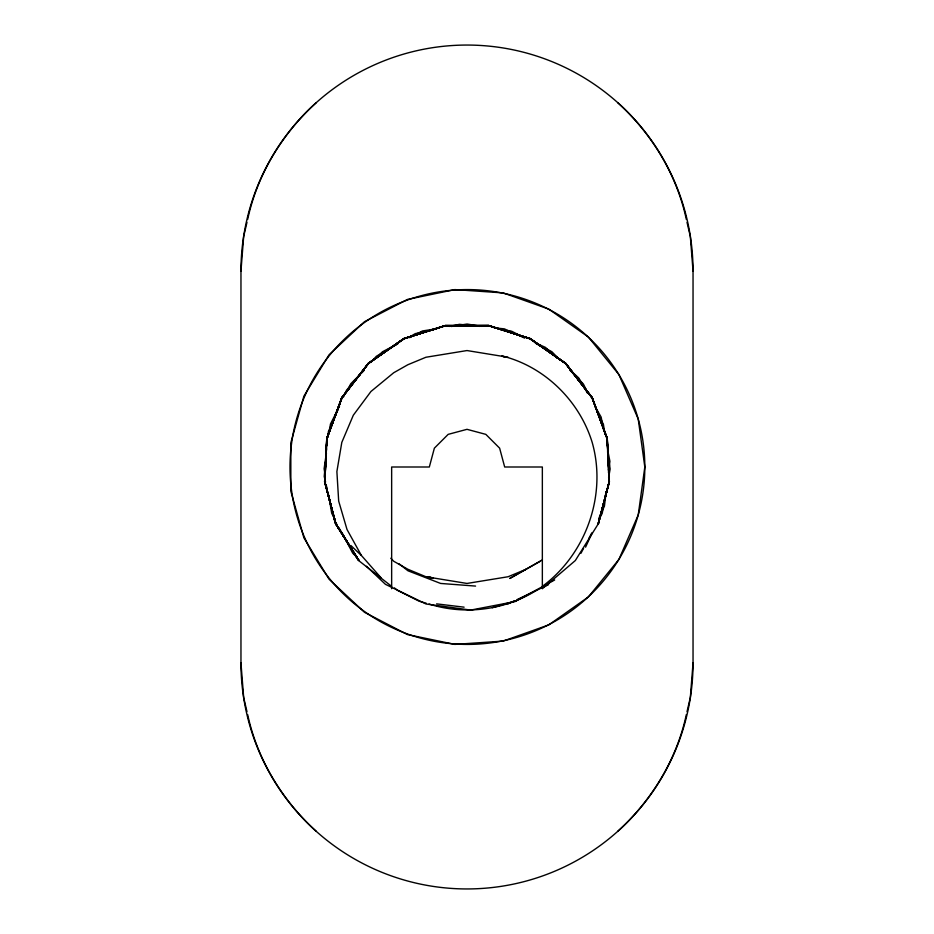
<?xml version="1.0" encoding="UTF-8"?>
<svg xmlns="http://www.w3.org/2000/svg" width="934" height="934" viewBox="0 0 934 934"><rect width="100%" height="100%" fill="white"/><g stroke="black" fill="none" stroke-linecap="round" stroke-linejoin="round"><path stroke-width="1.4" d="M325.476 468.775L324.869 481.781L335.598 523.776L358.749 560.435M325.616 465.891L326.433 448.553L324.647 481.792L335.703 523.705L358.819 560.388L335.785 523.67L324.612 481.781L326.912 438.501L341.961 397.791L368.335 363.373L403.897 338.598L445.284 325.604L488.657 325.627L530.01 338.762L565.735 363.338L592.063 397.767L607.263 438.431L609.33 481.757L598.344 523.729L575.332 560.54L542.35 588.724L542.35 467L504.675 467L499.632 448.168L485.832 434.368L467 429.325L448.168 434.368L434.368 448.168L429.325 467L391.65 467L391.65 588.724M488.669 325.779L445.284 325.604L404.013 338.738L368.276 363.338L341.891 397.744L326.982 438.501L326.596 445.716L326.912 438.431L341.739 397.697L368.358 363.466L403.99 338.68L445.296 325.499L488.645 325.721L530.045 338.715L565.712 363.384L592.156 397.732L607.135 438.431L609.388 481.792L598.25 523.682L609.33 481.757L607.263 438.431L592.168 397.779L565.537 363.536L530.08 338.563L488.704 325.511L445.355 325.744L403.897 338.598L368.463 363.524L341.844 397.779L326.76 438.42L324.81 481.734L335.61 523.787L358.866 560.388M326.468 448.577L324.787 481.792L335.738 523.752L358.656 560.563L391.65 586.365M326.62 445.681L326.982 438.455L341.751 397.697L368.416 363.524L404.013 338.738L445.355 325.674L488.704 325.499L529.987 338.715L565.619 363.501L592.261 397.697L607.042 438.443L607.404 445.67L607.053 438.501L592.063 397.767L565.654 363.384L530.115 338.517M246.985 711.696L243.669 697.535L240.96 662.906L240.96 271.094L243.669 236.465L246.985 222.304M687.015 222.304L690.331 236.465L693.04 271.094L693.04 662.906L690.331 697.535L687.015 711.696M326.386 453.27L324.226 476.445L325.557 482.119M327.869 437.334L328.406 431.543L338.341 408.87M606.189 491.681L604.426 506.135L598.951 518.031M608.489 472.884L609.914 461.326L607.649 449.908M326.351 452.955L324.11 468.81L324.845 473.106M329.609 429.897L330.426 424.141L339.579 405.94M603.994 503.368L602.208 513.396L598.881 519.643M604.765 499.071L606.049 491.914M608.606 477.589L610.147 468.996L609.493 464.677M247.65 219.478C257.235 174.553 282.36 133.387 316.299 102.612M686.35 714.522C676.765 759.447 651.64 800.613 617.701 831.388M609.12 481.769L608.524 468.763L609.178 481.792L598.367 523.776L609.12 481.746L607.228 438.42M598.157 523.694L609.225 481.746L607.007 438.49L592.156 397.732L565.56 363.536L530.022 338.645L488.716 325.592L445.331 325.779L403.932 338.692L368.276 363.349M341.984 397.826L326.818 438.478L324.658 481.769L335.843 523.67L358.761 560.505L335.738 523.752L324.81 481.734L326.76 438.42L341.914 397.826L368.44 363.478L403.873 338.505L445.296 325.709L488.692 325.733L530.103 338.587L565.654 363.384L592.051 397.837M343.595 396.868L346.514 390.202L359.975 374.896M585.583 547.137L592.273 532.59M347.425 390.342L350.694 383.851L364.015 370.401M580.925 553.325L583.575 548.34M588.899 538.358L591.561 533.361M361.902 372.713L363.816 370.529M371.51 361.773L376.32 356.309L396.436 344.599M542.35 586.365C586.038 554.084 607.088 494.997 592.214 442.506C579.454 400.744 544.487 366.362 501.932 355.924L504.477 357.173M379.391 354.873L382.473 351.768L397.954 343.712M540.284 561.264L509.766 578.473L542.35 559.921M408.999 337.279L415.291 333.625L433.808 329.725M554.679 579.979L515.031 601.578L470.736 610.089L426.044 604.006L385.415 584.31L366.443 566.261M409.571 337.664L412.163 336.322M417.323 333.636L422.483 330.951L436.867 328.721M429.01 604.006C464.56 615.366 505.002 610.229 536.606 590.23M507.827 603.971L514.4 600.854M517.039 599.605L548.585 584.637M526.157 569.261L508.084 576.745L467 583.446L425.916 576.745L407.843 569.261L393.716 561.264L390.809 558.217M492.265 607.73L515.953 600.772M449.488 326.421L459.458 324.32L479.737 326.375M451.25 326.491L454.122 326.048M461.314 324.927L467.07 324.04L481.442 326.351M475.569 586.085L440.626 583.446L407.96 570.779L399.133 563.867M494.214 327.834L504.348 328.861L524.243 337.828M436.61 603.866L464.105 607.17M507.314 330.531L511.634 331.231L524.593 337.828M508.084 357.255L467 350.554L425.916 357.255L407.843 364.739L393.716 372.736L370.938 391.498L353.321 415.221L341.809 442.401L336.882 471.577L338.68 501.103L347.016 529.508L361.365 555.438L380.944 577.691M425.916 576.745L433.201 578.426L429.336 576.605M426.219 603.212L419.226 601.239L397.779 590.475L394.405 587.918M534.855 342.615L545.468 347.401L557.259 358.236M536.268 343.77L538.86 345.09M545.351 348.382L551.831 351.686L559.968 360.01M617.701 102.612C651.64 133.387 676.765 174.553 686.35 219.478M316.299 831.388C282.36 800.613 257.235 759.447 247.65 714.522M570.137 370.051L578.718 377.931L587.393 393.086M350.81 545.468L361.365 555.438M356.951 557.224L352.737 553.22L341.891 532.613M570.137 370.424L574.2 374.581M577.247 377.71L583.353 383.944L587.883 393.086M336.719 524.149L334.477 520.401L327.869 492.043M338.949 527.908L357.57 559.174M594.619 405.718L601.134 417.089L603.679 429.932M335.108 519.748L331.722 513.303L328.78 496.082M600.831 419.179L603.422 424.398L604.94 434.462M326.211 484.956L327.204 489.206M607.544 451.729L607.976 454.613M240.96 271.094A226.04 226.04 0 0 1 467 45.054A226.04 226.04 0 0 1 693.04 271.094M693.04 662.906A226.04 226.04 0 0 1 467 888.946A226.04 226.04 0 0 1 240.96 662.906M644.822 467L638.226 514.973L618.938 559.396L588.373 596.954L548.807 624.881L503.181 641.098L454.87 644.402L407.446 634.56L364.458 612.272L329.06 579.22L303.9 537.844L290.836 491.214L290.836 442.786L303.9 396.156L329.06 354.78L364.458 321.728L407.446 299.44L454.87 289.598L503.181 292.902L548.807 309.119L588.373 337.046L618.938 374.604L638.226 419.027L644.822 467A177.402 177.402 0 0 1 378.714 620.643A177.402 177.402 0 0 1 378.714 313.357A177.402 177.402 0 0 1 644.822 467"/></g></svg>
